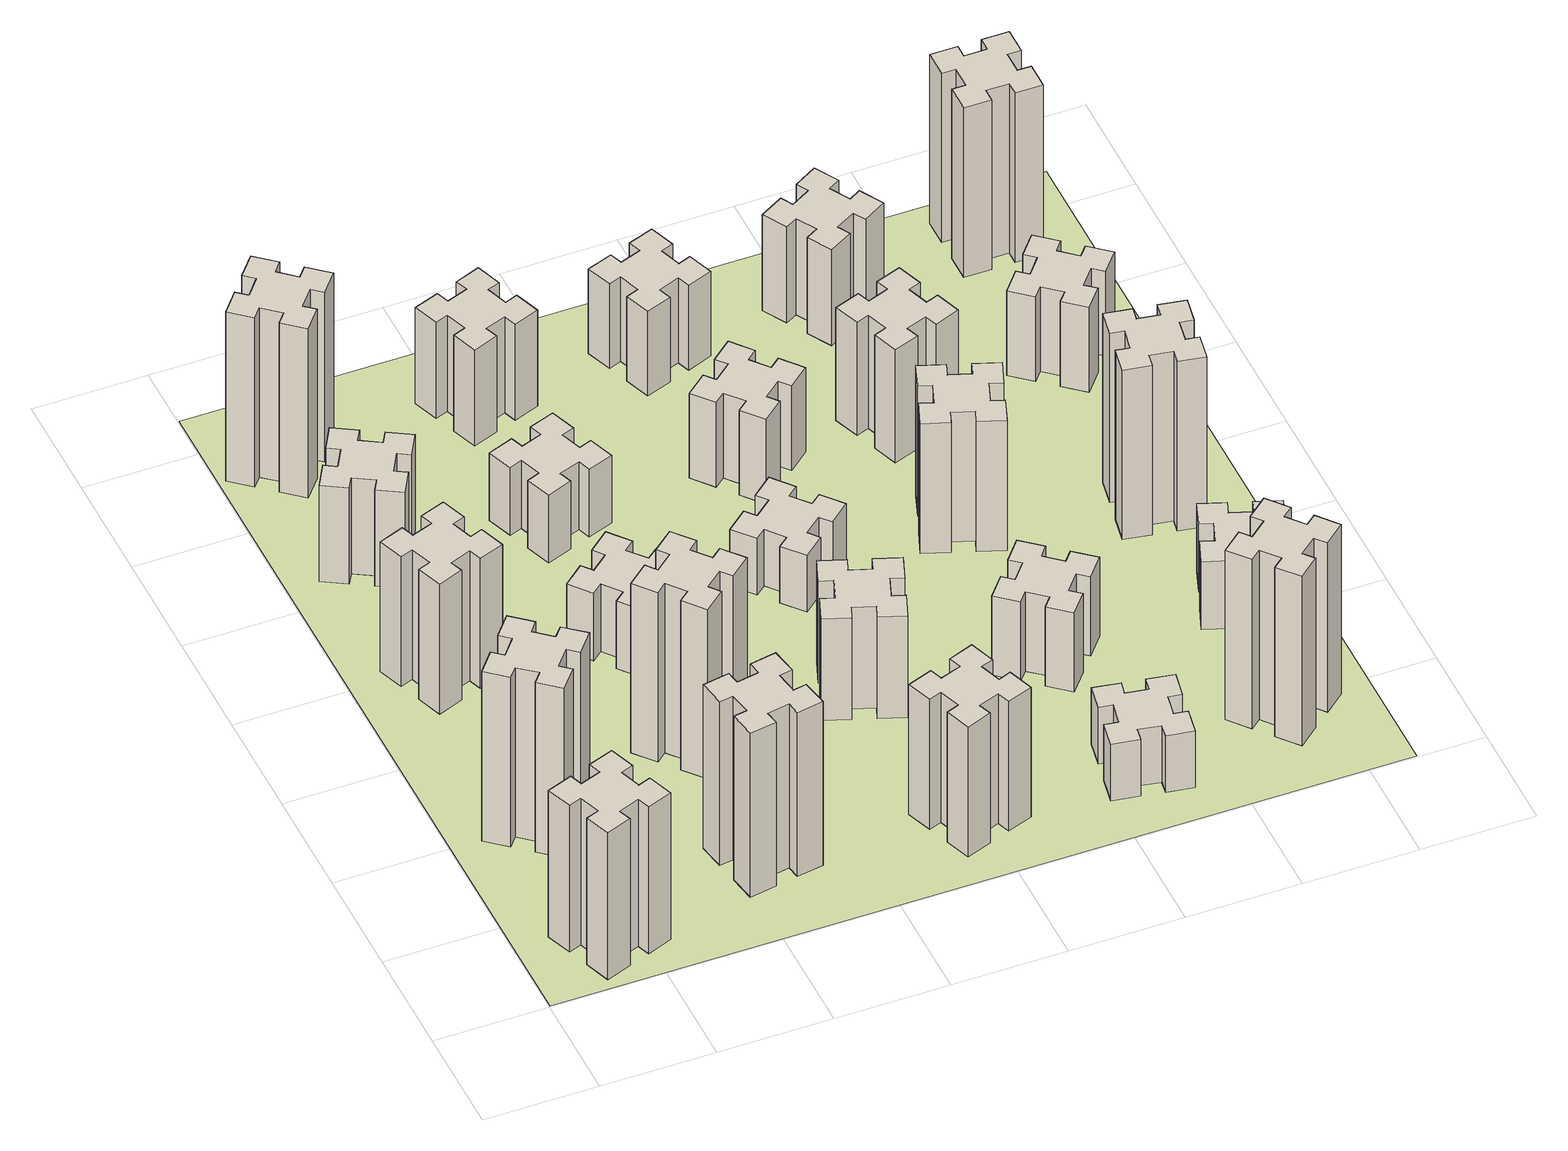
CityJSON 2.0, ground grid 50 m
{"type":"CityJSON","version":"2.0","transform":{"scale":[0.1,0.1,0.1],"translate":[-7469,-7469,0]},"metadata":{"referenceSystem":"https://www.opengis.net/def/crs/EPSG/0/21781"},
"CityObjects":{
"building1":{"type":"Building","attributes":{"class":"1000","function":"1000","usage":"1000","yearOfConstruction":2016,"roofType":"1000","measuredHeight":78,"storeysAboveGround":30,"storeysBelowGround":0},"geometry":[{"type":"Solid","lod":"1","boundaries":[[[[0,1,2,3,4,5,6,7,8,9,10,11,12,13,14,15,16,17,18,19]],[[17,16,20,21]],[[16,15,22,20]],[[15,14,23,22]],[[14,13,24,23]],[[13,12,25,24]],[[12,11,26,25]],[[11,10,27,26]],[[10,9,28,27]],[[9,8,29,28]],[[8,7,30,29]],[[7,6,31,30]],[[6,5,32,31]],[[5,4,33,32]],[[4,3,34,33]],[[3,2,35,34]],[[2,1,36,35]],[[1,0,37,36]],[[0,19,38,37]],[[19,18,39,38]],[[18,17,21,39]],[[24,25,26,27,28,29,30,31,32,33,34,35,36,37,38,39,21,20,22,23]]]]}]},
"building2":{"type":"Building","attributes":{"class":"1000","function":"1000","usage":"1000","yearOfConstruction":2016,"roofType":"1000","measuredHeight":90,"storeysAboveGround":30,"storeysBelowGround":0},"geometry":[{"type":"Solid","lod":"1","boundaries":[[[[40,41,42,43,44,45,46,47,48,49,50,51,52,53,54,55,56,57,58,59]],[[57,56,60,61]],[[56,55,62,60]],[[55,54,63,62]],[[54,53,64,63]],[[53,52,65,64]],[[52,51,66,65]],[[51,50,67,66]],[[50,49,68,67]],[[49,48,69,68]],[[48,47,70,69]],[[47,46,71,70]],[[46,45,72,71]],[[45,44,73,72]],[[44,43,74,73]],[[43,42,75,74]],[[42,41,76,75]],[[41,40,77,76]],[[40,59,78,77]],[[59,58,79,78]],[[58,57,61,79]],[[64,65,66,67,68,69,70,71,72,73,74,75,76,77,78,79,61,60,62,63]]]]}]},
"building3":{"type":"Building","attributes":{"class":"1000","function":"1000","usage":"1000","yearOfConstruction":2016,"roofType":"1000","measuredHeight":69,"storeysAboveGround":30,"storeysBelowGround":0},"geometry":[{"type":"Solid","lod":"1","boundaries":[[[[80,81,82,83,84,85,86,87,88,89,90,91,92,93,94,95,96,97,98,99]],[[97,96,100,101]],[[96,95,102,100]],[[95,94,103,102]],[[94,93,104,103]],[[93,92,105,104]],[[92,91,106,105]],[[91,90,107,106]],[[90,89,108,107]],[[89,88,109,108]],[[88,87,110,109]],[[87,86,111,110]],[[86,85,112,111]],[[85,84,113,112]],[[84,83,114,113]],[[83,82,115,114]],[[82,81,116,115]],[[81,80,117,116]],[[80,99,118,117]],[[99,98,119,118]],[[98,97,101,119]],[[104,105,106,107,108,109,110,111,112,113,114,115,116,117,118,119,101,100,102,103]]]]}]},
"building4":{"type":"Building","attributes":{"class":"1000","function":"1000","usage":"1000","yearOfConstruction":2016,"roofType":"1000","measuredHeight":51,"storeysAboveGround":30,"storeysBelowGround":0},"geometry":[{"type":"Solid","lod":"1","boundaries":[[[[120,121,122,123,124,125,126,127,128,129,130,131,132,133,134,135,136,137,138,139]],[[137,136,140,141]],[[136,135,142,140]],[[135,134,143,142]],[[134,133,144,143]],[[133,132,145,144]],[[132,131,146,145]],[[131,130,147,146]],[[130,129,148,147]],[[129,128,149,148]],[[128,127,150,149]],[[127,126,151,150]],[[126,125,152,151]],[[125,124,153,152]],[[124,123,154,153]],[[123,122,155,154]],[[122,121,156,155]],[[121,120,157,156]],[[120,139,158,157]],[[139,138,159,158]],[[138,137,141,159]],[[144,145,146,147,148,149,150,151,152,153,154,155,156,157,158,159,141,140,142,143]]]]}]},
"building5":{"type":"Building","attributes":{"class":"1000","function":"1000","usage":"1000","yearOfConstruction":2016,"roofType":"1000","measuredHeight":87,"storeysAboveGround":30,"storeysBelowGround":0},"geometry":[{"type":"Solid","lod":"1","boundaries":[[[[160,161,162,163,164,165,166,167,168,169,170,171,172,173,174,175,176,177,178,179]],[[177,176,180,181]],[[176,175,182,180]],[[175,174,183,182]],[[174,173,184,183]],[[173,172,185,184]],[[172,171,186,185]],[[171,170,187,186]],[[170,169,188,187]],[[169,168,189,188]],[[168,167,190,189]],[[167,166,191,190]],[[166,165,192,191]],[[165,164,193,192]],[[164,163,194,193]],[[163,162,195,194]],[[162,161,196,195]],[[161,160,197,196]],[[160,179,198,197]],[[179,178,199,198]],[[178,177,181,199]],[[184,185,186,187,188,189,190,191,192,193,194,195,196,197,198,199,181,180,182,183]]]]}]},
"building6":{"type":"Building","attributes":{"class":"1000","function":"1000","usage":"1000","yearOfConstruction":2016,"roofType":"1000","measuredHeight":90,"storeysAboveGround":30,"storeysBelowGround":0},"geometry":[{"type":"Solid","lod":"1","boundaries":[[[[200,201,202,203,204,205,206,207,208,209,210,211,212,213,214,215,216,217,218,219]],[[217,216,220,221]],[[216,215,222,220]],[[215,214,223,222]],[[214,213,224,223]],[[213,212,225,224]],[[212,211,226,225]],[[211,210,227,226]],[[210,209,228,227]],[[209,208,229,228]],[[208,207,230,229]],[[207,206,231,230]],[[206,205,232,231]],[[205,204,233,232]],[[204,203,234,233]],[[203,202,235,234]],[[202,201,236,235]],[[201,200,237,236]],[[200,219,238,237]],[[219,218,239,238]],[[218,217,221,239]],[[224,225,226,227,228,229,230,231,232,233,234,235,236,237,238,239,221,220,222,223]]]]}]},
"building7":{"type":"Building","attributes":{"class":"1000","function":"1000","usage":"1000","yearOfConstruction":2016,"roofType":"1000","measuredHeight":90,"storeysAboveGround":30,"storeysBelowGround":0},"geometry":[{"type":"Solid","lod":"1","boundaries":[[[[240,241,242,243,244,245,246,247,248,249,250,251,252,253,254,255,256,257,258,259]],[[257,256,260,261]],[[256,255,262,260]],[[255,254,263,262]],[[254,253,264,263]],[[253,252,265,264]],[[252,251,266,265]],[[251,250,267,266]],[[250,249,268,267]],[[249,248,269,268]],[[248,247,270,269]],[[247,246,271,270]],[[246,245,272,271]],[[245,244,273,272]],[[244,243,274,273]],[[243,242,275,274]],[[242,241,276,275]],[[241,240,277,276]],[[240,259,278,277]],[[259,258,279,278]],[[258,257,261,279]],[[264,265,266,267,268,269,270,271,272,273,274,275,276,277,278,279,261,260,262,263]]]]}]},
"building8":{"type":"Building","attributes":{"class":"1000","function":"1000","usage":"1000","yearOfConstruction":2016,"roofType":"1000","measuredHeight":36,"storeysAboveGround":30,"storeysBelowGround":0},"geometry":[{"type":"Solid","lod":"1","boundaries":[[[[280,281,282,283,284,285,286,287,288,289,290,291,292,293,294,295,296,297,298,299]],[[297,296,300,301]],[[296,295,302,300]],[[295,294,303,302]],[[294,293,304,303]],[[293,292,305,304]],[[292,291,306,305]],[[291,290,307,306]],[[290,289,308,307]],[[289,288,309,308]],[[288,287,310,309]],[[287,286,311,310]],[[286,285,312,311]],[[285,284,313,312]],[[284,283,314,313]],[[283,282,315,314]],[[282,281,316,315]],[[281,280,317,316]],[[280,299,318,317]],[[299,298,319,318]],[[298,297,301,319]],[[304,305,306,307,308,309,310,311,312,313,314,315,316,317,318,319,301,300,302,303]]]]}]},
"building9":{"type":"Building","attributes":{"class":"1000","function":"1000","usage":"1000","yearOfConstruction":2016,"roofType":"1000","measuredHeight":36,"storeysAboveGround":30,"storeysBelowGround":0},"geometry":[{"type":"Solid","lod":"1","boundaries":[[[[320,321,322,323,324,325,326,327,328,329,330,331,332,333,334,335,336,337,338,339]],[[337,336,340,341]],[[336,335,342,340]],[[335,334,343,342]],[[334,333,344,343]],[[333,332,345,344]],[[332,331,346,345]],[[331,330,347,346]],[[330,329,348,347]],[[329,328,349,348]],[[328,327,350,349]],[[327,326,351,350]],[[326,325,352,351]],[[325,324,353,352]],[[324,323,354,353]],[[323,322,355,354]],[[322,321,356,355]],[[321,320,357,356]],[[320,339,358,357]],[[339,338,359,358]],[[338,337,341,359]],[[344,345,346,347,348,349,350,351,352,353,354,355,356,357,358,359,341,340,342,343]]]]}]},
"building10":{"type":"Building","attributes":{"class":"1000","function":"1000","usage":"1000","yearOfConstruction":2016,"roofType":"1000","measuredHeight":69,"storeysAboveGround":30,"storeysBelowGround":0},"geometry":[{"type":"Solid","lod":"1","boundaries":[[[[360,361,362,363,364,365,366,367,368,369,370,371,372,373,374,375,376,377,378,379]],[[377,376,380,381]],[[376,375,382,380]],[[375,374,383,382]],[[374,373,384,383]],[[373,372,385,384]],[[372,371,386,385]],[[371,370,387,386]],[[370,369,388,387]],[[369,368,389,388]],[[368,367,390,389]],[[367,366,391,390]],[[366,365,392,391]],[[365,364,393,392]],[[364,363,394,393]],[[363,362,395,394]],[[362,361,396,395]],[[361,360,397,396]],[[360,379,398,397]],[[379,378,399,398]],[[378,377,381,399]],[[384,385,386,387,388,389,390,391,392,393,394,395,396,397,398,399,381,380,382,383]]]]}]},
"building11":{"type":"Building","attributes":{"class":"1000","function":"1000","usage":"1000","yearOfConstruction":2016,"roofType":"1000","measuredHeight":51,"storeysAboveGround":30,"storeysBelowGround":0},"geometry":[{"type":"Solid","lod":"1","boundaries":[[[[400,401,402,403,404,405,406,407,408,409,410,411,412,413,414,415,416,417,418,419]],[[417,416,420,421]],[[416,415,422,420]],[[415,414,423,422]],[[414,413,424,423]],[[413,412,425,424]],[[412,411,426,425]],[[411,410,427,426]],[[410,409,428,427]],[[409,408,429,428]],[[408,407,430,429]],[[407,406,431,430]],[[406,405,432,431]],[[405,404,433,432]],[[404,403,434,433]],[[403,402,435,434]],[[402,401,436,435]],[[401,400,437,436]],[[400,419,438,437]],[[419,418,439,438]],[[418,417,421,439]],[[424,425,426,427,428,429,430,431,432,433,434,435,436,437,438,439,421,420,422,423]]]]}]},
"building12":{"type":"Building","attributes":{"class":"1000","function":"1000","usage":"1000","yearOfConstruction":2016,"roofType":"1000","measuredHeight":54,"storeysAboveGround":30,"storeysBelowGround":0},"geometry":[{"type":"Solid","lod":"1","boundaries":[[[[440,441,442,443,444,445,446,447,448,449,450,451,452,453,454,455,456,457,458,459]],[[457,456,460,461]],[[456,455,462,460]],[[455,454,463,462]],[[454,453,464,463]],[[453,452,465,464]],[[452,451,466,465]],[[451,450,467,466]],[[450,449,468,467]],[[449,448,469,468]],[[448,447,470,469]],[[447,446,471,470]],[[446,445,472,471]],[[445,444,473,472]],[[444,443,474,473]],[[443,442,475,474]],[[442,441,476,475]],[[441,440,477,476]],[[440,459,478,477]],[[459,458,479,478]],[[458,457,461,479]],[[464,465,466,467,468,469,470,471,472,473,474,475,476,477,478,479,461,460,462,463]]]]}]},
"building13":{"type":"Building","attributes":{"class":"1000","function":"1000","usage":"1000","yearOfConstruction":2016,"roofType":"1000","measuredHeight":30,"storeysAboveGround":30,"storeysBelowGround":0},"geometry":[{"type":"Solid","lod":"1","boundaries":[[[[480,481,482,483,484,485,486,487,488,489,490,491,492,493,494,495,496,497,498,499]],[[497,496,500,501]],[[496,495,502,500]],[[495,494,503,502]],[[494,493,504,503]],[[493,492,505,504]],[[492,491,506,505]],[[491,490,507,506]],[[490,489,508,507]],[[489,488,509,508]],[[488,487,510,509]],[[487,486,511,510]],[[486,485,512,511]],[[485,484,513,512]],[[484,483,514,513]],[[483,482,515,514]],[[482,481,516,515]],[[481,480,517,516]],[[480,499,518,517]],[[499,498,519,518]],[[498,497,501,519]],[[504,505,506,507,508,509,510,511,512,513,514,515,516,517,518,519,501,500,502,503]]]]}]},
"building14":{"type":"Building","attributes":{"class":"1000","function":"1000","usage":"1000","yearOfConstruction":2016,"roofType":"1000","measuredHeight":45,"storeysAboveGround":30,"storeysBelowGround":0},"geometry":[{"type":"Solid","lod":"1","boundaries":[[[[520,521,522,523,524,525,526,527,528,529,530,531,532,533,534,535,536,537,538,539]],[[537,536,540,541]],[[536,535,542,540]],[[535,534,543,542]],[[534,533,544,543]],[[533,532,545,544]],[[532,531,546,545]],[[531,530,547,546]],[[530,529,548,547]],[[529,528,549,548]],[[528,527,550,549]],[[527,526,551,550]],[[526,525,552,551]],[[525,524,553,552]],[[524,523,554,553]],[[523,522,555,554]],[[522,521,556,555]],[[521,520,557,556]],[[520,539,558,557]],[[539,538,559,558]],[[538,537,541,559]],[[544,545,546,547,548,549,550,551,552,553,554,555,556,557,558,559,541,540,542,543]]]]}]},
"building15":{"type":"Building","attributes":{"class":"1000","function":"1000","usage":"1000","yearOfConstruction":2016,"roofType":"1000","measuredHeight":30,"storeysAboveGround":30,"storeysBelowGround":0},"geometry":[{"type":"Solid","lod":"1","boundaries":[[[[560,561,562,563,564,565,566,567,568,569,570,571,572,573,574,575,576,577,578,579]],[[577,576,580,581]],[[576,575,582,580]],[[575,574,583,582]],[[574,573,584,583]],[[573,572,585,584]],[[572,571,586,585]],[[571,570,587,586]],[[570,569,588,587]],[[569,568,589,588]],[[568,567,590,589]],[[567,566,591,590]],[[566,565,592,591]],[[565,564,593,592]],[[564,563,594,593]],[[563,562,595,594]],[[562,561,596,595]],[[561,560,597,596]],[[560,579,598,597]],[[579,578,599,598]],[[578,577,581,599]],[[584,585,586,587,588,589,590,591,592,593,594,595,596,597,598,599,581,580,582,583]]]]}]},
"building16":{"type":"Building","attributes":{"class":"1000","function":"1000","usage":"1000","yearOfConstruction":2016,"roofType":"1000","measuredHeight":45,"storeysAboveGround":30,"storeysBelowGround":0},"geometry":[{"type":"Solid","lod":"1","boundaries":[[[[600,601,602,603,604,605,606,607,608,609,610,611,612,613,614,615,616,617,618,619]],[[617,616,620,621]],[[616,615,622,620]],[[615,614,623,622]],[[614,613,624,623]],[[613,612,625,624]],[[612,611,626,625]],[[611,610,627,626]],[[610,609,628,627]],[[609,608,629,628]],[[608,607,630,629]],[[607,606,631,630]],[[606,605,632,631]],[[605,604,633,632]],[[604,603,634,633]],[[603,602,635,634]],[[602,601,636,635]],[[601,600,637,636]],[[600,619,638,637]],[[619,618,639,638]],[[618,617,621,639]],[[624,625,626,627,628,629,630,631,632,633,634,635,636,637,638,639,621,620,622,623]]]]}]},
"building17":{"type":"Building","attributes":{"class":"1000","function":"1000","usage":"1000","yearOfConstruction":2016,"roofType":"1000","measuredHeight":42,"storeysAboveGround":30,"storeysBelowGround":0},"geometry":[{"type":"Solid","lod":"1","boundaries":[[[[640,641,642,643,644,645,646,647,648,649,650,651,652,653,654,655,656,657,658,659]],[[657,656,660,661]],[[656,655,662,660]],[[655,654,663,662]],[[654,653,664,663]],[[653,652,665,664]],[[652,651,666,665]],[[651,650,667,666]],[[650,649,668,667]],[[649,648,669,668]],[[648,647,670,669]],[[647,646,671,670]],[[646,645,672,671]],[[645,644,673,672]],[[644,643,674,673]],[[643,642,675,674]],[[642,641,676,675]],[[641,640,677,676]],[[640,659,678,677]],[[659,658,679,678]],[[658,657,661,679]],[[664,665,666,667,668,669,670,671,672,673,674,675,676,677,678,679,661,660,662,663]]]]}]},
"building18":{"type":"Building","attributes":{"class":"1000","function":"1000","usage":"1000","yearOfConstruction":2016,"roofType":"1000","measuredHeight":69,"storeysAboveGround":30,"storeysBelowGround":0},"geometry":[{"type":"Solid","lod":"1","boundaries":[[[[680,681,682,683,684,685,686,687,688,689,690,691,692,693,694,695,696,697,698,699]],[[697,696,700,701]],[[696,695,702,700]],[[695,694,703,702]],[[694,693,704,703]],[[693,692,705,704]],[[692,691,706,705]],[[691,690,707,706]],[[690,689,708,707]],[[689,688,709,708]],[[688,687,710,709]],[[687,686,711,710]],[[686,685,712,711]],[[685,684,713,712]],[[684,683,714,713]],[[683,682,715,714]],[[682,681,716,715]],[[681,680,717,716]],[[680,699,718,717]],[[699,698,719,718]],[[698,697,701,719]],[[704,705,706,707,708,709,710,711,712,713,714,715,716,717,718,719,701,700,702,703]]]]}]},
"building19":{"type":"Building","attributes":{"class":"1000","function":"1000","usage":"1000","yearOfConstruction":2016,"roofType":"1000","measuredHeight":60,"storeysAboveGround":30,"storeysBelowGround":0},"geometry":[{"type":"Solid","lod":"1","boundaries":[[[[720,721,722,723,724,725,726,727,728,729,730,731,732,733,734,735,736,737,738,739]],[[737,736,740,741]],[[736,735,742,740]],[[735,734,743,742]],[[734,733,744,743]],[[733,732,745,744]],[[732,731,746,745]],[[731,730,747,746]],[[730,729,748,747]],[[729,728,749,748]],[[728,727,750,749]],[[727,726,751,750]],[[726,725,752,751]],[[725,724,753,752]],[[724,723,754,753]],[[723,722,755,754]],[[722,721,756,755]],[[721,720,757,756]],[[720,739,758,757]],[[739,738,759,758]],[[738,737,741,759]],[[744,745,746,747,748,749,750,751,752,753,754,755,756,757,758,759,741,740,742,743]]]]}]},
"building20":{"type":"Building","attributes":{"class":"1000","function":"1000","usage":"1000","yearOfConstruction":2016,"roofType":"1000","measuredHeight":90,"storeysAboveGround":30,"storeysBelowGround":0},"geometry":[{"type":"Solid","lod":"1","boundaries":[[[[760,761,762,763,764,765,766,767,768,769,770,771,772,773,774,775,776,777,778,779]],[[777,776,780,781]],[[776,775,782,780]],[[775,774,783,782]],[[774,773,784,783]],[[773,772,785,784]],[[772,771,786,785]],[[771,770,787,786]],[[770,769,788,787]],[[769,768,789,788]],[[768,767,790,789]],[[767,766,791,790]],[[766,765,792,791]],[[765,764,793,792]],[[764,763,794,793]],[[763,762,795,794]],[[762,761,796,795]],[[761,760,797,796]],[[760,779,798,797]],[[779,778,799,798]],[[778,777,781,799]],[[784,785,786,787,788,789,790,791,792,793,794,795,796,797,798,799,781,780,782,783]]]]}]},
"building21":{"type":"Building","attributes":{"class":"1000","function":"1000","usage":"1000","yearOfConstruction":2016,"roofType":"1000","measuredHeight":51,"storeysAboveGround":30,"storeysBelowGround":0},"geometry":[{"type":"Solid","lod":"1","boundaries":[[[[800,801,802,803,804,805,806,807,808,809,810,811,812,813,814,815,816,817,818,819]],[[817,816,820,821]],[[816,815,822,820]],[[815,814,823,822]],[[814,813,824,823]],[[813,812,825,824]],[[812,811,826,825]],[[811,810,827,826]],[[810,809,828,827]],[[809,808,829,828]],[[808,807,830,829]],[[807,806,831,830]],[[806,805,832,831]],[[805,804,833,832]],[[804,803,834,833]],[[803,802,835,834]],[[802,801,836,835]],[[801,800,837,836]],[[800,819,838,837]],[[819,818,839,838]],[[818,817,821,839]],[[824,825,826,827,828,829,830,831,832,833,834,835,836,837,838,839,821,820,822,823]]]]}]},
"building22":{"type":"Building","attributes":{"class":"1000","function":"1000","usage":"1000","yearOfConstruction":2016,"roofType":"1000","measuredHeight":36,"storeysAboveGround":30,"storeysBelowGround":0},"geometry":[{"type":"Solid","lod":"1","boundaries":[[[[840,841,842,843,844,845,846,847,848,849,850,851,852,853,854,855,856,857,858,859]],[[857,856,860,861]],[[856,855,862,860]],[[855,854,863,862]],[[854,853,864,863]],[[853,852,865,864]],[[852,851,866,865]],[[851,850,867,866]],[[850,849,868,867]],[[849,848,869,868]],[[848,847,870,869]],[[847,846,871,870]],[[846,845,872,871]],[[845,844,873,872]],[[844,843,874,873]],[[843,842,875,874]],[[842,841,876,875]],[[841,840,877,876]],[[840,859,878,877]],[[859,858,879,878]],[[858,857,861,879]],[[864,865,866,867,868,869,870,871,872,873,874,875,876,877,878,879,861,860,862,863]]]]}]},
"building23":{"type":"Building","attributes":{"class":"1000","function":"1000","usage":"1000","yearOfConstruction":2016,"roofType":"1000","measuredHeight":90,"storeysAboveGround":30,"storeysBelowGround":0},"geometry":[{"type":"Solid","lod":"1","boundaries":[[[[880,881,882,883,884,885,886,887,888,889,890,891,892,893,894,895,896,897,898,899]],[[897,896,900,901]],[[896,895,902,900]],[[895,894,903,902]],[[894,893,904,903]],[[893,892,905,904]],[[892,891,906,905]],[[891,890,907,906]],[[890,889,908,907]],[[889,888,909,908]],[[888,887,910,909]],[[887,886,911,910]],[[886,885,912,911]],[[885,884,913,912]],[[884,883,914,913]],[[883,882,915,914]],[[882,881,916,915]],[[881,880,917,916]],[[880,899,918,917]],[[899,898,919,918]],[[898,897,901,919]],[[904,905,906,907,908,909,910,911,912,913,914,915,916,917,918,919,901,900,902,903]]]]}]},
"building24":{"type":"Building","attributes":{"class":"1000","function":"1000","usage":"1000","yearOfConstruction":2016,"roofType":"1000","measuredHeight":45,"storeysAboveGround":30,"storeysBelowGround":0},"geometry":[{"type":"Solid","lod":"1","boundaries":[[[[920,921,922,923,924,925,926,927,928,929,930,931,932,933,934,935,936,937,938,939]],[[937,936,940,941]],[[936,935,942,940]],[[935,934,943,942]],[[934,933,944,943]],[[933,932,945,944]],[[932,931,946,945]],[[931,930,947,946]],[[930,929,948,947]],[[929,928,949,948]],[[928,927,950,949]],[[927,926,951,950]],[[926,925,952,951]],[[925,924,953,952]],[[924,923,954,953]],[[923,922,955,954]],[[922,921,956,955]],[[921,920,957,956]],[[920,939,958,957]],[[939,938,959,958]],[[938,937,941,959]],[[944,945,946,947,948,949,950,951,952,953,954,955,956,957,958,959,941,940,942,943]]]]}]},
"building25":{"type":"Building","attributes":{"class":"1000","function":"1000","usage":"1000","yearOfConstruction":2016,"roofType":"1000","measuredHeight":90,"storeysAboveGround":30,"storeysBelowGround":0},"geometry":[{"type":"Solid","lod":"1","boundaries":[[[[960,961,962,963,964,965,966,967,968,969,970,971,972,973,974,975,976,977,978,979]],[[977,976,980,981]],[[976,975,982,980]],[[975,974,983,982]],[[974,973,984,983]],[[973,972,985,984]],[[972,971,986,985]],[[971,970,987,986]],[[970,969,988,987]],[[969,968,989,988]],[[968,967,990,989]],[[967,966,991,990]],[[966,965,992,991]],[[965,964,993,992]],[[964,963,994,993]],[[963,962,995,994]],[[962,961,996,995]],[[961,960,997,996]],[[960,979,998,997]],[[979,978,999,998]],[[978,977,981,999]],[[984,985,986,987,988,989,990,991,992,993,994,995,996,997,998,999,981,980,982,983]]]]}]},
"landuse1":{"type":"LandUse","attributes":{"name":"plot1","function":"1010"},"geometry":[{"type":"MultiSurface","lod":"1","boundaries":[[[1000,1001,1002,1003]]]}]}
},
"vertices":[
[385,396,0],[291,362,0],[270,418,0],[157,377,0],[199,264,0],[255,285,0],[289,191,0],[233,170,0],[274,57,0],[387,99,0],[366,155,0],[460,189,0],[480,133,0],[593,174,0],[552,287,0],[496,266,0],[462,360,0],[518,380,0],[477,493,0],[364,452,0],[462,360,780],[518,380,780],[496,266,780],[552,287,780],[593,174,780],[480,133,780],[460,189,780],[366,155,780],[387,99,780],[274,57,780],[233,170,780],[289,191,780],[255,285,780],[199,264,780],[157,377,780],[270,418,780],[291,362,780],[385,396,780],[364,452,780],[477,493,780],
[484,1067,0],[408,1132,0],[446,1178,0],[354,1255,0],[277,1163,0],[323,1124,0],[259,1048,0],[213,1086,0],[136,994,0],[228,917,0],[266,963,0],[343,899,0],[304,853,0],[396,776,0],[473,868,0],[427,906,0],[492,983,0],[538,944,0],[615,1036,0],[523,1113,0],[492,983,900],[538,944,900],[427,906,900],[473,868,900],[396,776,900],[304,853,900],[343,899,900],[266,963,900],[228,917,900],[136,994,900],[213,1086,900],[259,1048,900],[323,1124,900],[277,1163,900],[354,1255,900],[446,1178,900],[408,1132,900],[484,1067,900],[523,1113,900],[615,1036,900],
[366,1835,0],[460,1869,0],[480,1813,0],[593,1854,0],[552,1967,0],[496,1946,0],[462,2040,0],[518,2060,0],[477,2173,0],[364,2132,0],[385,2076,0],[291,2042,0],[270,2098,0],[157,2057,0],[199,1944,0],[255,1965,0],[289,1871,0],[233,1850,0],[274,1737,0],[387,1779,0],[289,1871,690],[233,1850,690],[255,1965,690],[199,1944,690],[157,2057,690],[270,2098,690],[291,2042,690],[385,2076,690],[364,2132,690],[477,2173,690],[518,2060,690],[462,2040,690],[496,1946,690],[552,1967,690],[593,1854,690],[480,1813,690],[460,1869,690],[366,1835,690],[387,1779,690],[274,1737,690],
[277,2625,0],[364,2575,0],[334,2523,0],[438,2463,0],[498,2567,0],[446,2597,0],[496,2684,0],[548,2654,0],[608,2758,0],[504,2818,0],[474,2766,0],[387,2816,0],[417,2868,0],[313,2928,0],[253,2824,0],[305,2794,0],[255,2707,0],[203,2737,0],[143,2633,0],[247,2573,0],[255,2707,510],[203,2737,510],[305,2794,510],[253,2824,510],[313,2928,510],[417,2868,510],[387,2816,510],[474,2766,510],[504,2818,510],[608,2758,510],[548,2654,510],[496,2684,510],[446,2597,510],[498,2567,510],[438,2463,510],[334,2523,510],[364,2575,510],[277,2625,510],[247,2573,510],[143,2633,510],
[1085,358,0],[1184,376,0],[1194,317,0],[1312,337,0],[1291,456,0],[1232,445,0],[1215,544,0],[1274,554,0],[1253,672,0],[1135,651,0],[1145,592,0],[1047,575,0],[1037,634,0],[918,613,0],[939,495,0],[998,505,0],[1016,407,0],[957,397,0],[977,278,0],[1096,299,0],[1016,407,870],[957,397,870],[998,505,870],[939,495,870],[918,613,870],[1037,634,870],[1047,575,870],[1145,592,870],[1135,651,870],[1253,672,870],[1274,554,870],[1215,544,870],[1232,445,870],[1291,456,870],[1312,337,870],[1194,317,870],[1184,376,870],[1085,358,870],[1096,299,870],[977,278,870],
[384,3387,0],[308,3452,0],[346,3498,0],[254,3575,0],[177,3483,0],[223,3444,0],[159,3368,0],[113,3406,0],[36,3314,0],[128,3237,0],[166,3283,0],[243,3219,0],[204,3173,0],[296,3096,0],[373,3188,0],[327,3226,0],[392,3303,0],[438,3264,0],[515,3356,0],[423,3433,0],[392,3303,900],[438,3264,900],[327,3226,900],[373,3188,900],[296,3096,900],[204,3173,900],[243,3219,900],[166,3283,900],[128,3237,900],[36,3314,900],[113,3406,900],[159,3368,900],[223,3444,900],[177,3483,900],[254,3575,900],[346,3498,900],[308,3452,900],[384,3387,900],[423,3433,900],[515,3356,900],
[1083,1332,0],[1006,1267,0],[968,1313,0],[876,1236,0],[953,1144,0],[999,1183,0],[1063,1106,0],[1017,1068,0],[1094,976,0],[1186,1053,0],[1148,1099,0],[1224,1163,0],[1263,1117,0],[1355,1194,0],[1278,1286,0],[1232,1248,0],[1167,1324,0],[1213,1363,0],[1136,1455,0],[1044,1378,0],[1167,1324,900],[1213,1363,900],[1232,1248,900],[1278,1286,900],[1355,1194,900],[1263,1117,900],[1224,1163,900],[1148,1099,900],[1186,1053,900],[1094,976,900],[1017,1068,900],[1063,1106,900],[999,1183,900],[953,1144,900],[876,1236,900],[968,1313,900],[1006,1267,900],[1083,1332,900],[1044,1378,900],[1136,1455,900],
[1083,1972,0],[1006,1907,0],[968,1953,0],[876,1876,0],[953,1784,0],[999,1823,0],[1063,1746,0],[1017,1708,0],[1094,1616,0],[1186,1693,0],[1148,1739,0],[1224,1803,0],[1263,1757,0],[1355,1834,0],[1278,1926,0],[1232,1888,0],[1167,1964,0],[1213,2003,0],[1136,2095,0],[1044,2018,0],[1167,1964,360],[1213,2003,360],[1232,1888,360],[1278,1926,360],[1355,1834,360],[1263,1757,360],[1224,1803,360],[1148,1739,360],[1186,1693,360],[1094,1616,360],[1017,1708,360],[1063,1746,360],[999,1823,360],[953,1784,360],[876,1876,360],[968,1953,360],[1006,1907,360],[1083,1972,360],[1044,2018,360],[1136,2095,360],
[1125,2716,0],[1031,2682,0],[1010,2738,0],[897,2697,0],[939,2584,0],[995,2605,0],[1029,2511,0],[973,2490,0],[1014,2377,0],[1127,2419,0],[1106,2475,0],[1200,2509,0],[1220,2453,0],[1333,2494,0],[1292,2607,0],[1236,2586,0],[1202,2680,0],[1258,2700,0],[1217,2813,0],[1104,2772,0],[1202,2680,360],[1258,2700,360],[1236,2586,360],[1292,2607,360],[1333,2494,360],[1220,2453,360],[1200,2509,360],[1106,2475,360],[1127,2419,360],[1014,2377,360],[973,2490,360],[1029,2511,360],[995,2605,360],[939,2584,360],[897,2697,360],[1010,2738,360],[1031,2682,360],[1125,2716,360],[1104,2772,360],[1217,2813,360],
[1965,496,0],[1871,462,0],[1850,518,0],[1737,477,0],[1779,364,0],[1835,385,0],[1869,291,0],[1813,270,0],[1854,157,0],[1967,199,0],[1946,255,0],[2040,289,0],[2060,233,0],[2173,274,0],[2132,387,0],[2076,366,0],[2042,460,0],[2098,480,0],[2057,593,0],[1944,552,0],[2042,460,690],[2098,480,690],[2076,366,690],[2132,387,690],[2173,274,690],[2060,233,690],[2040,289,690],[1946,255,690],[1967,199,690],[1854,157,690],[1813,270,690],[1869,291,690],[1835,385,690],[1779,364,690],[1737,477,690],[1850,518,690],[1871,462,690],[1965,496,690],[1944,552,690],[2057,593,690],
[1125,3456,0],[1031,3422,0],[1010,3478,0],[897,3437,0],[939,3324,0],[995,3345,0],[1029,3251,0],[973,3230,0],[1014,3117,0],[1127,3159,0],[1106,3215,0],[1200,3249,0],[1220,3193,0],[1333,3234,0],[1292,3347,0],[1236,3326,0],[1202,3420,0],[1258,3440,0],[1217,3553,0],[1104,3512,0],[1202,3420,510],[1258,3440,510],[1236,3326,510],[1292,3347,510],[1333,3234,510],[1220,3193,510],[1200,3249,510],[1106,3215,510],[1127,3159,510],[1014,3117,510],[973,3230,510],[1029,3251,510],[995,3345,510],[939,3324,510],[897,3437,510],[1010,3478,510],[1031,3422,510],[1125,3456,510],[1104,3512,510],[1217,3553,510],
[1769,1300,0],[1735,1206,0],[1679,1227,0],[1637,1114,0],[1750,1073,0],[1771,1129,0],[1865,1095,0],[1844,1039,0],[1957,997,0],[1998,1110,0],[1942,1131,0],[1976,1225,0],[2032,1204,0],[2073,1317,0],[1960,1358,0],[1940,1302,0],[1846,1336,0],[1867,1392,0],[1754,1433,0],[1713,1320,0],[1846,1336,540],[1867,1392,540],[1940,1302,540],[1960,1358,540],[2073,1317,540],[2032,1204,540],[1976,1225,540],[1942,1131,540],[1998,1110,540],[1957,997,540],[1844,1039,540],[1865,1095,540],[1771,1129,540],[1750,1073,540],[1637,1114,540],[1679,1227,540],[1735,1206,540],[1769,1300,540],[1713,1320,540],[1754,1433,540],
[1972,1988,0],[1907,2064,0],[1953,2103,0],[1876,2195,0],[1784,2118,0],[1823,2072,0],[1746,2007,0],[1708,2053,0],[1616,1976,0],[1693,1884,0],[1739,1923,0],[1803,1846,0],[1757,1808,0],[1834,1716,0],[1926,1793,0],[1888,1839,0],[1964,1903,0],[2003,1857,0],[2095,1934,0],[2018,2026,0],[1964,1903,300],[2003,1857,300],[1888,1839,300],[1926,1793,300],[1834,1716,300],[1757,1808,300],[1803,1846,300],[1739,1923,300],[1693,1884,300],[1616,1976,300],[1708,2053,300],[1746,2007,300],[1823,2072,300],[1784,2118,300],[1876,2195,300],[1953,2103,300],[1907,2064,300],[1972,1988,300],[2018,2026,300],[2095,1934,300],
[1988,2479,0],[2064,2543,0],[2103,2497,0],[2195,2574,0],[2118,2666,0],[2072,2628,0],[2007,2704,0],[2053,2743,0],[1976,2835,0],[1884,2758,0],[1923,2712,0],[1846,2647,0],[1808,2693,0],[1716,2616,0],[1793,2524,0],[1839,2563,0],[1903,2486,0],[1857,2448,0],[1934,2356,0],[2026,2433,0],[1903,2486,450],[1857,2448,450],[1839,2563,450],[1793,2524,450],[1716,2616,450],[1808,2693,450],[1846,2647,450],[1923,2712,450],[1884,2758,450],[1976,2835,450],[2053,2743,450],[2007,2704,450],[2072,2628,450],[2118,2666,450],[2195,2574,450],[2103,2497,450],[2064,2543,450],[1988,2479,450],[2026,2433,450],[1934,2356,450],
[2596,444,0],[2578,345,0],[2519,356,0],[2498,237,0],[2617,217,0],[2627,276,0],[2725,258,0],[2715,199,0],[2833,178,0],[2854,297,0],[2795,307,0],[2812,405,0],[2871,395,0],[2892,513,0],[2774,534,0],[2764,475,0],[2665,492,0],[2676,551,0],[2557,572,0],[2537,454,0],[2665,492,300],[2676,551,300],[2764,475,300],[2774,534,300],[2892,513,300],[2871,395,300],[2812,405,300],[2795,307,300],[2854,297,300],[2833,178,300],[2715,199,300],[2725,258,300],[2627,276,300],[2617,217,300],[2498,237,300],[2519,356,300],[2578,345,300],[2596,444,300],[2537,454,300],[2557,572,300],
[1865,3456,0],[1771,3422,0],[1750,3478,0],[1637,3437,0],[1679,3324,0],[1735,3345,0],[1769,3251,0],[1713,3230,0],[1754,3117,0],[1867,3159,0],[1846,3215,0],[1940,3249,0],[1960,3193,0],[2073,3234,0],[2032,3347,0],[1976,3326,0],[1942,3420,0],[1998,3440,0],[1957,3553,0],[1844,3512,0],[1942,3420,450],[1998,3440,450],[1976,3326,450],[2032,3347,450],[2073,3234,450],[1960,3193,450],[1940,3249,450],[1846,3215,450],[1867,3159,450],[1754,3117,450],[1713,3230,450],[1769,3251,450],[1735,3345,450],[1679,3324,450],[1637,3437,450],[1750,3478,450],[1771,3422,450],[1865,3456,450],[1844,3512,450],[1957,3553,450],
[2647,1006,0],[2712,1083,0],[2758,1044,0],[2835,1136,0],[2743,1213,0],[2704,1167,0],[2628,1232,0],[2666,1278,0],[2574,1355,0],[2497,1263,0],[2543,1224,0],[2479,1148,0],[2433,1186,0],[2356,1094,0],[2448,1017,0],[2486,1063,0],[2563,999,0],[2524,953,0],[2616,876,0],[2693,968,0],[2563,999,420],[2524,953,420],[2486,1063,420],[2448,1017,420],[2356,1094,420],[2433,1186,420],[2479,1148,420],[2543,1224,420],[2497,1263,420],[2574,1355,420],[2666,1278,420],[2628,1232,420],[2704,1167,420],[2743,1213,420],[2835,1136,420],[2758,1044,420],[2712,1083,420],[2647,1006,420],[2693,968,420],[2616,876,420],
[2682,1871,0],[2716,1965,0],[2772,1944,0],[2813,2057,0],[2700,2098,0],[2680,2042,0],[2586,2076,0],[2607,2132,0],[2494,2173,0],[2453,2060,0],[2509,2040,0],[2475,1946,0],[2419,1967,0],[2377,1854,0],[2490,1813,0],[2511,1869,0],[2605,1835,0],[2584,1779,0],[2697,1737,0],[2738,1850,0],[2605,1835,690],[2584,1779,690],[2511,1869,690],[2490,1813,690],[2377,1854,690],[2419,1967,690],[2475,1946,690],[2509,2040,690],[2453,2060,690],[2494,2173,690],[2607,2132,690],[2586,2076,690],[2680,2042,690],[2700,2098,690],[2813,2057,690],[2772,1944,690],[2716,1965,690],[2682,1871,690],[2738,1850,690],[2697,1737,690],
[2586,2475,0],[2680,2509,0],[2700,2453,0],[2813,2494,0],[2772,2607,0],[2716,2586,0],[2682,2680,0],[2738,2700,0],[2697,2813,0],[2584,2772,0],[2605,2716,0],[2511,2682,0],[2490,2738,0],[2377,2697,0],[2419,2584,0],[2475,2605,0],[2509,2511,0],[2453,2490,0],[2494,2377,0],[2607,2419,0],[2509,2511,600],[2453,2490,600],[2475,2605,600],[2419,2584,600],[2377,2697,600],[2490,2738,600],[2511,2682,600],[2605,2716,600],[2584,2772,600],[2697,2813,600],[2738,2700,600],[2682,2680,600],[2716,2586,600],[2772,2607,600],[2813,2494,600],[2700,2453,600],[2680,2509,600],[2586,2475,600],[2607,2419,600],[2494,2377,600],
[3368,359,0],[3444,423,0],[3483,377,0],[3575,454,0],[3498,546,0],[3452,508,0],[3387,584,0],[3433,623,0],[3356,715,0],[3264,638,0],[3303,592,0],[3226,527,0],[3188,573,0],[3096,496,0],[3173,404,0],[3219,443,0],[3283,366,0],[3237,328,0],[3314,236,0],[3406,313,0],[3283,366,900],[3237,328,900],[3219,443,900],[3173,404,900],[3096,496,900],[3188,573,900],[3226,527,900],[3303,592,900],[3264,638,900],[3356,715,900],[3433,623,900],[3387,584,900],[3452,508,900],[3498,546,900],[3575,454,900],[3483,377,900],[3444,423,900],[3368,359,900],[3406,313,900],[3314,236,900],
[2716,3347,0],[2666,3434,0],[2718,3464,0],[2658,3568,0],[2554,3508,0],[2584,3456,0],[2497,3406,0],[2467,3458,0],[2363,3398,0],[2423,3294,0],[2475,3324,0],[2525,3237,0],[2473,3207,0],[2533,3103,0],[2637,3163,0],[2607,3215,0],[2694,3265,0],[2724,3213,0],[2828,3273,0],[2768,3377,0],[2694,3265,510],[2724,3213,510],[2607,3215,510],[2637,3163,510],[2533,3103,510],[2473,3207,510],[2525,3237,510],[2475,3324,510],[2423,3294,510],[2363,3398,510],[2467,3458,510],[2497,3406,510],[2584,3456,510],[2554,3508,510],[2658,3568,510],[2718,3464,510],[2666,3434,510],[2716,3347,510],[2768,3377,510],[2828,3273,510],
[3351,1029,0],[3445,995,0],[3424,939,0],[3537,897,0],[3578,1010,0],[3522,1031,0],[3556,1125,0],[3612,1104,0],[3653,1217,0],[3540,1258,0],[3520,1202,0],[3426,1236,0],[3447,1292,0],[3334,1333,0],[3293,1220,0],[3349,1200,0],[3315,1106,0],[3259,1127,0],[3217,1014,0],[3330,973,0],[3315,1106,360],[3259,1127,360],[3349,1200,360],[3293,1220,360],[3334,1333,360],[3447,1292,360],[3426,1236,360],[3520,1202,360],[3540,1258,360],[3653,1217,360],[3612,1104,360],[3556,1125,360],[3522,1031,360],[3578,1010,360],[3537,897,360],[3424,939,360],[3445,995,360],[3351,1029,360],[3330,973,360],[3217,1014,360],
[3267,1656,0],[3365,1638,0],[3355,1579,0],[3473,1558,0],[3494,1677,0],[3435,1687,0],[3452,1785,0],[3511,1775,0],[3532,1893,0],[3414,1914,0],[3404,1855,0],[3305,1872,0],[3316,1931,0],[3197,1952,0],[3177,1834,0],[3236,1824,0],[3218,1725,0],[3159,1736,0],[3138,1617,0],[3257,1597,0],[3218,1725,900],[3159,1736,900],[3236,1824,900],[3177,1834,900],[3197,1952,900],[3316,1931,900],[3305,1872,900],[3404,1855,900],[3414,1914,900],[3532,1893,900],[3511,1775,900],[3452,1785,900],[3435,1687,900],[3494,1677,900],[3473,1558,900],[3355,1579,900],[3365,1638,900],[3267,1656,900],[3257,1597,900],[3138,1617,900],
[3444,2747,0],[3368,2812,0],[3406,2858,0],[3314,2935,0],[3237,2843,0],[3283,2804,0],[3219,2728,0],[3173,2766,0],[3096,2674,0],[3188,2597,0],[3226,2643,0],[3303,2579,0],[3264,2533,0],[3356,2456,0],[3433,2548,0],[3387,2586,0],[3452,2663,0],[3498,2624,0],[3575,2716,0],[3483,2793,0],[3452,2663,450],[3498,2624,450],[3387,2586,450],[3433,2548,450],[3356,2456,450],[3264,2533,450],[3303,2579,450],[3226,2643,450],[3188,2597,450],[3096,2674,450],[3173,2766,450],[3219,2728,450],[3283,2804,450],[3237,2843,450],[3314,2935,450],[3406,2858,450],[3368,2812,450],[3444,2747,450],[3483,2793,450],[3575,2716,450],
[3285,3325,0],[3385,3325,0],[3385,3265,0],[3505,3265,0],[3505,3385,0],[3445,3385,0],[3445,3485,0],[3505,3485,0],[3505,3605,0],[3385,3605,0],[3385,3545,0],[3285,3545,0],[3285,3605,0],[3165,3605,0],[3165,3485,0],[3225,3485,0],[3225,3385,0],[3165,3385,0],[3165,3265,0],[3285,3265,0],[3225,3385,900],[3165,3385,900],[3225,3485,900],[3165,3485,900],[3165,3605,900],[3285,3605,900],[3285,3545,900],[3385,3545,900],[3385,3605,900],[3505,3605,900],[3505,3485,900],[3445,3485,900],[3445,3385,900],[3505,3385,900],[3505,3265,900],[3385,3265,900],[3385,3325,900],[3285,3325,900],[3285,3265,900],[3165,3265,900],
[5,3705,0],[3705,3705,0],[3705,5,0],[5,5,0]
]}
